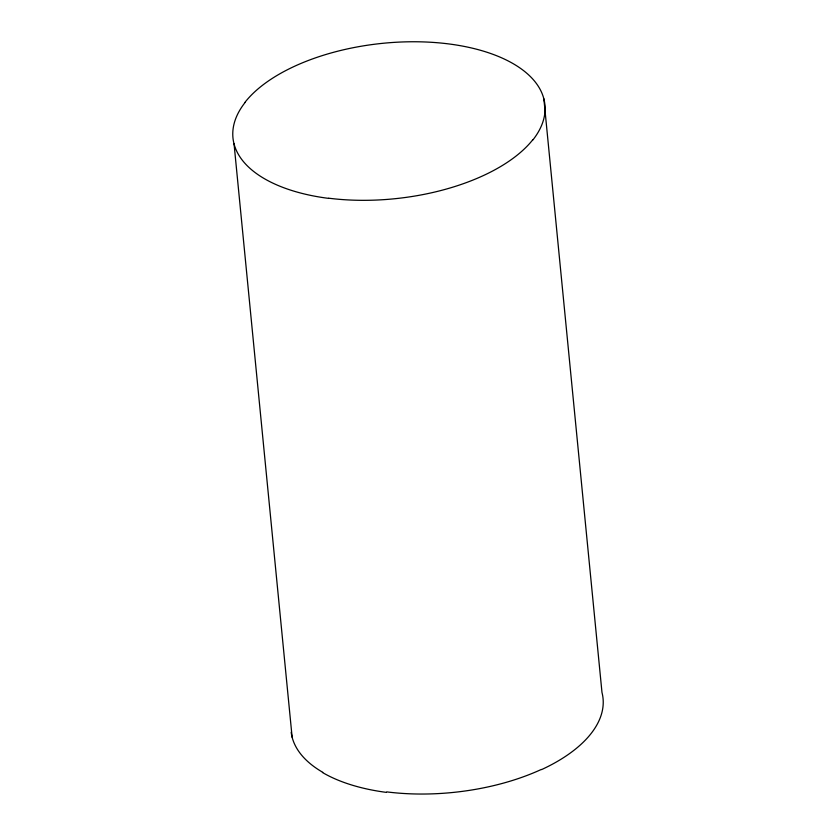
<?xml version="1.0" encoding="UTF-8"?>
<svg xmlns="http://www.w3.org/2000/svg" width="836" height="836" viewBox="0 0 836 836"><rect width="100%" height="100%" fill="white"/><g stroke="black" fill="none" stroke-linecap="round" stroke-linejoin="round"><path stroke-width="1.25" d="M543.87 98.794L601.983 692.469A156.844 78.051 -6.1 0 1 541.592 769.59M234.017 143.541L292.13 737.247M541.341 769.444A156.917 77.727 -6.2 0 1 386.775 791.891M322.759 772.307A156.865 78.103 -6.3 0 1 291.179 732.242M386.389 792.382A156.719 78.291 -6.2 0 1 322.414 772.464M244.875 102.452A156.865 78.051 -6.1 0 1 449.298 43.994A156.865 78.051 -6.1 0 1 532.96 139.863M532.731 139.831A156.917 77.8 -6.3 0 1 328.642 198.195M328.517 198.362A156.928 78.03 -6.3 0 1 245.094 102.483"/></g></svg>
